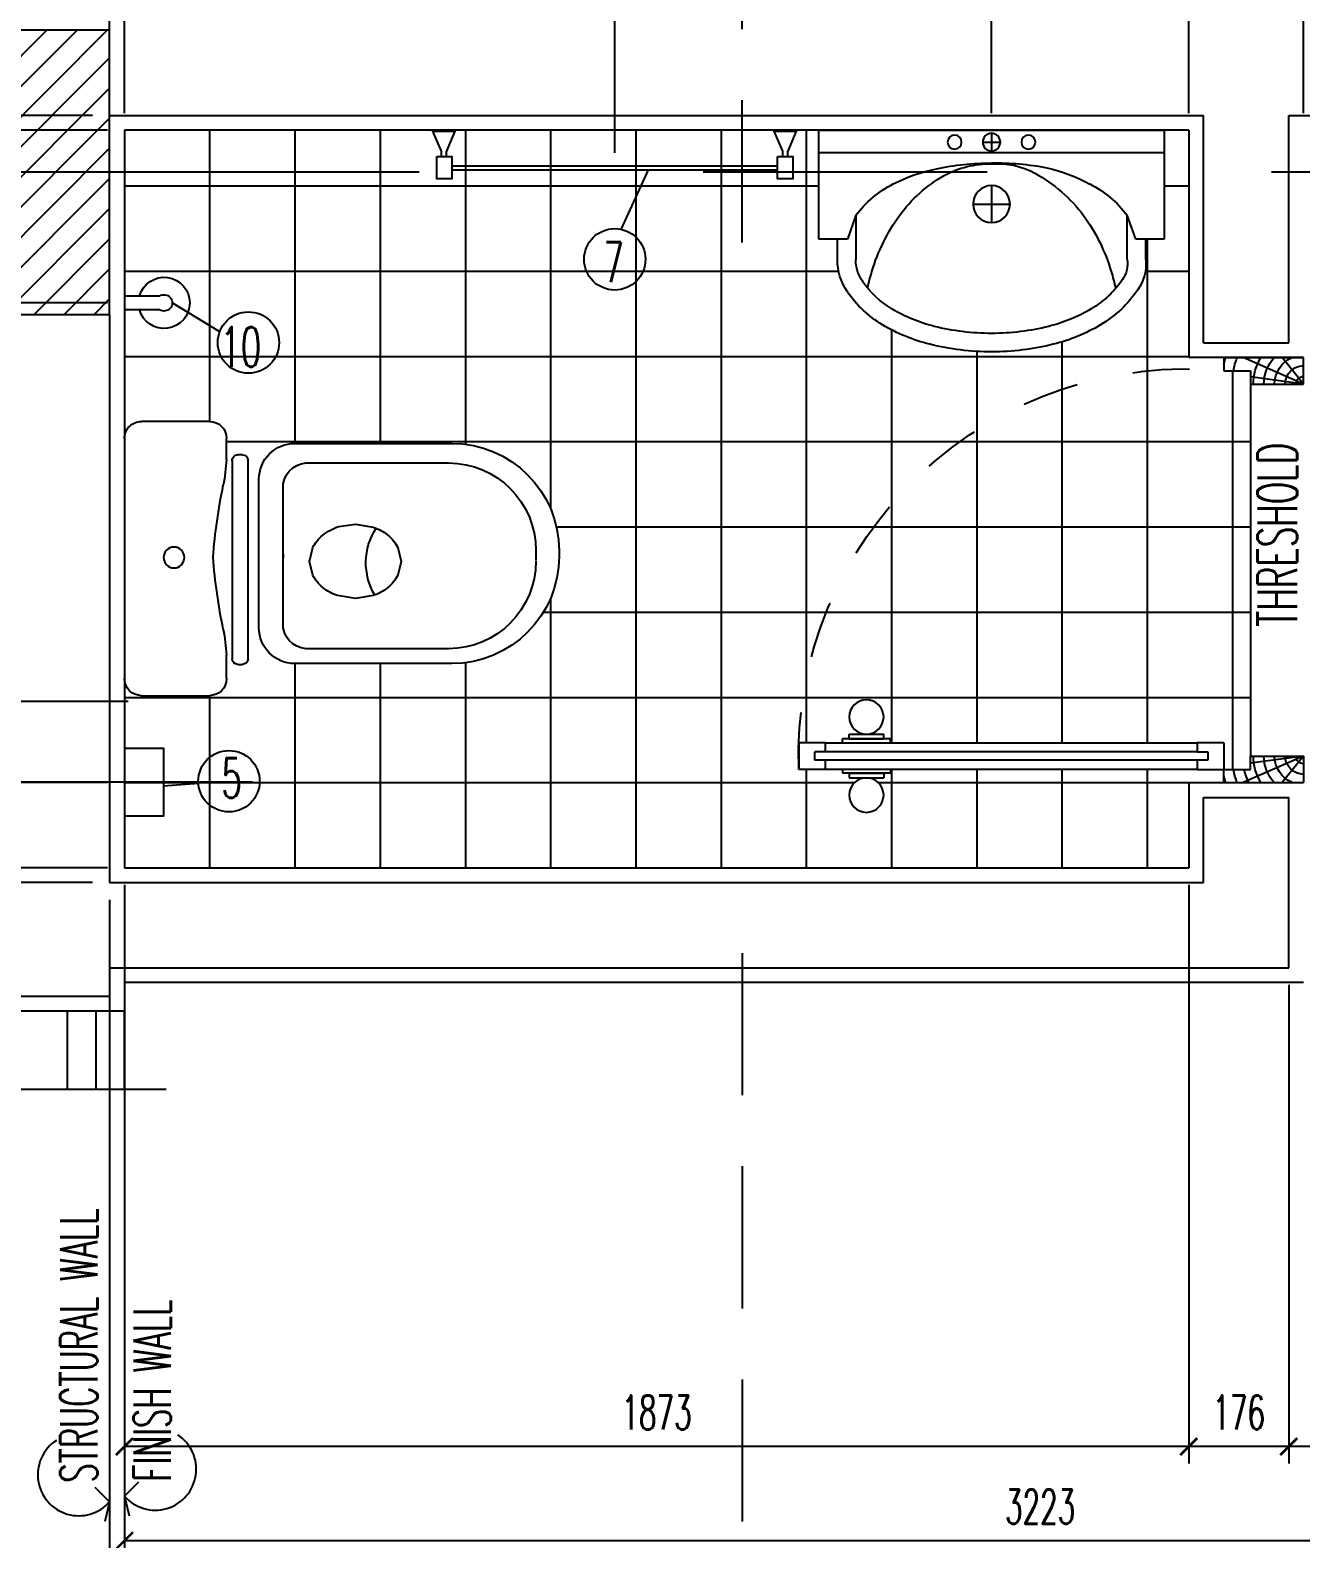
# Model space of a CAD drawing. Extents: x 417609.6 to 417638.5, y 43441 to 43460.9.
# Drawn here: x 417617.162 to 417619.398, y 43455.9 to 43458.555 of the extents above; entities that cross this region are included whole.
import ezdxf

# ---------------------------------------------------------------- set-up
doc = ezdxf.new("R2010")
doc.units = 0
doc.header["$MEASUREMENT"] = 0
doc.header["$PDMODE"] = 3
doc.header["$PDSIZE"] = 0.1
doc.linetypes.add('CENTERX2', pattern=[4, 2.5, -0.5, 0.5, -0.5])
doc.linetypes.add('HIDDEN', pattern=[0.375, 0.25, -0.125])
doc.layers.get('0').update_dxf_attribs({"linetype": 'CONTINUOUS'})
doc.layers.get('DEFPOINTS').update_dxf_attribs({"linetype": 'CONTINUOUS'})
for name, color, linetype in [('2', 2, 'CONTINUOUS'), ('AXES', 11, 'CENTERX2'), ('COL', 2, 'CONTINUOUS'), ('DIM', 4, 'CONTINUOUS'), ('Dimout', 4, 'CONTINUOUS'), ('DOOR', 4, 'CONTINUOUS'), ('DW', 7, 'CONTINUOUS'), ('ELE', 3, 'CONTINUOUS'), ('ELEV-MARK', 6, 'CONTINUOUS'), ('FIX', 3, 'CONTINUOUS'), ('HAT', 8, 'CONTINUOUS'), ('Hatch', 11, 'CONTINUOUS'), ('JUMP', 2, 'CONTINUOUS'), ('Plaster', 7, 'CONTINUOUS'), ('SUNI-FUR', 3, 'CONTINUOUS'), ('Tile', 5, 'CONTINUOUS'), ('TXT', 2, 'CONTINUOUS'), ('WALL', 6, 'CONTINUOUS'), ('WIN', 5, 'CONTINUOUS')]:
    doc.layers.add(name, color=color, linetype=linetype)
doc.styles.add('ROMANS', font='ROMANS.shx', dxfattribs={"width": 0.6})
doc.dimstyles.new('R50', dxfattribs={"dimscale": 0, "dimtxt": 0.06, "dimasz": 0.03, "dimexe": 0.03, "dimexo": 0.03, "dimgap": 0.03, "dimtad": 1, "dimdec": 0, "dimlfac": 1000, "dimzin": 13, "dimdsep": 46, "dimtxsty": 'ROMANS', "dimblk": 'ARCHTICK', "dimcen": 0.09, "dimclrd": 4, "dimclre": 4, "dimclrt": 2, "dimadec": 0, "dimazin": 0, "dimtfac": 1, "dimtdec": 0, "dimtofl": 0, "dimtmove": 2, "dimatfit": 3, "dimldrblk": 'CLOSEDBLANK', "dimfxl": 0, "dimtolj": 1, "dimtzin": 0, "dimarcsym": 0})

# ---------------------------------------------------------------- blocks, each defined once
blk = doc.blocks.new('*X14')
at = {"color": 0}
for p, q in [((24139.2, 41905.3), (24634.9, 42401)), ((24139.2, 41958.3), (24581.9, 42401)), ((24139.2, 42011.3), (24528.9, 42401)), ((24139.2, 42064.4), (24475.8, 42401)), ((24139.2, 42117.4), (24422.8, 42401)), ((24139.2, 42170.4), (24369.8, 42401)), ((24139.2, 42223.5), (24316.7, 42401)), ((24139.2, 42276.5), (24263.7, 42401)), ((24139.2, 42329.5), (24210.7, 42401)), ((24139.2, 42382.6), (24157.6, 42401)), ((24188, 41901), (24639.2, 42352.2)), ((24241, 41901), (24639.2, 42299.2)), ((24294, 41901), (24639.2, 42246.2)), ((24347.1, 41901), (24639.2, 42193.1)), ((24400.1, 41901), (24639.2, 42140.1)), ((24453.1, 41901), (24639.2, 42087.1)), ((24506.2, 41901), (24639.2, 42034)), ((24559.2, 41901), (24639.2, 41981)), ((24612.2, 41901), (24639.2, 41928))]:
    blk.add_line(p, q, dxfattribs=at)
blk = doc.blocks.new('COL50')
at = {"layer": 'COL'}
blk.add_lwpolyline([(-250, 250), (-250, -250), (250, -250), (250, 250)], close=True, dxfattribs=at)
blk = doc.blocks.new('A$C3CD36B94')
at = {"layer": 'DOOR', "color": 0, "linetype": 'ByBlock'}
for p, q in [((105.9, 950.4), (55.9, 950.4)), ((55.9, 800.4), (55.9, 950.4)), ((105.9, 850.4), (105.9, 950.4)), ((805.9, 950.4), (855.9, 950.4)), ((805.9, 850.4), (805.9, 950.4)), ((855.9, 800.4), (855.9, 950.4)), ((855.9, 950.4), (855.9, 800.4)), ((80.9, 850.4), (105.9, 850.4)), ((80.9, 800.4), (80.9, 850.4)), ((830.9, 850.4), (805.9, 850.4)), ((830.9, 800.4), (830.9, 850.4)), ((55.9, 800.4), (80.9, 800.4)), ((130.9, 800.4), (80.9, 800.4)), ((80.9, 750.4), (80.9, 800.4)), ((130.9, 800.4), (130.9, 750.4)), ((855.9, 800.4), (830.9, 800.4)), ((113.9, 770.4), (97.9, 770.4)), ((97.9, 770.4), (97.9, 750.4)), ((113.9, 750.4), (113.9, 770.4)), ((97.9, 750.4), (80.9, 750.4)), ((130.9, 750.4), (113.9, 750.4)), ((73.7, 172.8), (73.7, 82.8)), ((80.9, 172.8), (73.7, 172.8)), ((130.9, 172.8), (138.1, 172.8)), ((138.1, 172.8), (138.1, 82.8)), ((64.7, 95.4), (64.7, 160.2)), ((73.7, 160.2), (64.7, 160.2)), ((73.7, 95.4), (73.7, 160.2)), ((138.1, 95.4), (138.1, 160.2)), ((138.1, 160.2), (147.1, 160.2)), ((147.1, 95.4), (147.1, 160.2)), ((73.7, 95.4), (64.7, 95.4)), ((138.1, 95.4), (147.1, 95.4)), ((80.9, 82.8), (73.7, 82.8)), ((130.9, 82.8), (138.1, 82.8)), ((80.9, 50.4), (80.9, 0.4)), ((80.9, 50.4), (97.9, 50.4)), ((97.9, 50.4), (97.9, 30.4)), ((97.9, 30.4), (113.9, 30.4)), ((113.9, 50.4), (113.9, 30.4)), ((113.9, 50.4), (130.9, 50.4)), ((130.9, 50.4), (130.9, 0.4)), ((130.9, 0.4), (80.9, 0.4)), ((80.9, 0.4), (130.9, 0.4))]:
    blk.add_line(p, q, dxfattribs=at)
at = {"layer": 'DOOR', "color": 9, "linetype": 'ByBlock'}
for p, q in [((105.9, 950.4), (55.9, 910.3)), ((105.9, 950.4), (55.9, 836.7)), ((105.9, 950.4), (92.6, 850.4)), ((805.9, 950.4), (819.3, 850.4)), ((805.9, 950.4), (855.9, 836.7)), ((805.9, 950.4), (855.9, 910.3))]:
    blk.add_line(p, q, dxfattribs=at)
at = {"layer": 'DOOR', "linetype": 'ByBlock'}
for p, q in [((80.9, 750.4), (80.9, 50.4)), ((97.9, 750.4), (97.9, 50.4)), ((113.9, 750.4), (113.9, 50.4)), ((130.9, 50.4), (130.9, 750.4))]:
    blk.add_line(p, q, dxfattribs=at)
at = {"layer": 'DOOR', "color": 0, "linetype": 'ByBlock'}
for centre in [(32.4, 127.8), (179.5, 127.8)]:
    blk.add_circle(centre, 32.4, dxfattribs=at)
at = {"layer": 'DOOR', "color": 9, "linetype": 'ByBlock'}
for centre, radius, start, end in [((105.9, 950.4), 34.4, 180, 270), ((105.9, 950.4), 14.4, 180, 270), ((805.9, 950.4), 34.4, 270, 0), ((805.9, 950.4), 14.4, 270, 0), ((105.9, 950.4), 54.4, 203.2074, 270), ((805.9, 950.4), 54.4, 270, 336.7926), ((105.9, 950.4), 74.4, 227.7764, 270), ((805.9, 950.4), 74.4, 270, 312.2236), ((105.9, 950.4), 94.4, 238.0182, 270), ((805.9, 950.4), 94.4, 270, 301.9818), ((105.9, 950.4), 114.4, 244.0838, 257.3774), ((105.9, 950.4), 134.4, 248.1598, 259.28), ((805.9, 950.4), 134.4, 280.72, 291.8402), ((105.9, 950.4), 154.4, 251.1053, 256.2858), ((805.9, 950.4), 154.4, 283.7142, 288.8947)]:
    blk.add_arc(centre, radius, start, end, dxfattribs=at)
at = {"layer": 'DOOR', "linetype": 'HIDDEN', "ltscale": 0.5}
blk.add_arc((105.9, 728.6), 728.6, 268.0335, 5.6617, dxfattribs=at)
blk = doc.blocks.new('2')
at = {"layer": 'SUNI-FUR', "linetype": 'Continuous'}
for p, q in [((0.0137, 0.765), (0.0041, 0.765)), ((0.0159, 0.7241), (-0.0034, 0.7241)), ((-0.1849, 0.576), (-0.1849, 0.2998)), ((-0.1587, 0.5702), (-0.1587, 0.3197)), ((0.1683, 0.3197), (0.1683, 0.5702)), ((0.2027, 0.2998), (0.2027, 0.576)), ((-0.005, 0.4872), (-0.0292, 0.4813)), ((0.0193, 0.4813), (-0.005, 0.4872)), ((-0.0651, 0.438), (-0.0703, 0.4064)), ((0.0603, 0.4064), (0.0551, 0.438)), ((-0.0703, 0.4064), (-0.0651, 0.3747)), ((0.0565, 0.3772), (0.0603, 0.4064)), ((-0.0292, 0.3314), (-0.005, 0.3255)), ((-0.005, 0.3255), (0.0193, 0.3314)), ((-0.1129, 0.2792), (0.0084, 0.2792)), ((0.0012, 0.2792), (0.1226, 0.2792)), ((0.0084, 0.2792), (0.0012, 0.2792)), ((-0.1763, 0.2176), (0.1724, 0.2176)), ((-0.1219, 0.2368), (0.0089, 0.2368)), ((0.0089, 0.2368), (0.1397, 0.2368)), ((-0.1863, 0.1994), (-0.1863, 0.2076)), ((0.1724, 0.1894), (-0.1763, 0.1894)), ((0.1824, 0.2076), (0.1824, 0.1994)), ((-0.2113, 0.1798), (-0.1699, 0.1798)), ((0.1743, 0.1798), (0.2113, 0.1798)), ((0.1743, 0.1798), (0.1743, 0.1798)), ((-0.2413, 0.03), (-0.2413, 0.1498)), ((0.2413, 0.1498), (0.2413, 0.03)), ((0.2113, 0), (-0.2113, 0))]:
    blk.add_line(p, q, dxfattribs=at)
blk.add_circle((0.0019, 0.0872), 0.0184, dxfattribs=at)
for centre, radius, start, end in [((0.0041, 0.576), 0.189, 90, 180), ((0.0137, 0.576), 0.189, 0, 90), ((-0.0048, 0.5702), 0.1539, 90, 180), ((0.0144, 0.5702), 0.1539, 0, 90), ((0.0019, 0.4207), 0.0682, 117.1532, 141.0758), ((-0.0119, 0.4207), 0.0682, 38.9242, 62.8468), ((0.0126, 0.412), 0.082, 141.0758, 161.504), ((-0.0226, 0.412), 0.082, 18.496, 38.9242), ((-0.0074, 0.5367), 0.1117, 239.4234, 302.9162), ((0.0126, 0.4007), 0.082, 198.496, 218.9242), ((-0.0289, 0.4058), 0.0901, 321.0758, 341.504), ((0.0019, 0.392), 0.0682, 218.9242, 242.8468), ((-0.0119, 0.392), 0.0682, 297.1532, 321.0758), ((-0.1156, 0.3224), 0.0432, 183.5129, 273.5129), ((0.1252, 0.3224), 0.0432, 266.4871, 356.4871), ((-0.1219, 0.2998), 0.063, 180, 270), ((0.1397, 0.2998), 0.063, 270, 0), ((-0.1763, 0.2076), 0.01, 90, 180), ((0.1724, 0.2076), 0.01, 0, 90), ((-0.1763, 0.1994), 0.01, 180, 270), ((0.1724, 0.1994), 0.01, 270, 0), ((-0.2113, 0.1498), 0.03, 90, 180), ((-0.2015, -0.2523), 0.4332, 79.7535, 85.8109), ((0.0746, 1.126), 0.9726, 258.1938, 265.7347), ((-0.0701, 1.126), 0.9726, 274.2653, 281.8062), ((0.2059, -0.2523), 0.4332, 94.1891, 100.2465), ((0.2113, 0.1498), 0.03, 0, 90), ((-0.2113, 0.03), 0.03, 180, 270), ((0.2113, 0.03), 0.03, 270, 0)]:
    blk.add_arc(centre, radius, start, end, dxfattribs=at)
blk = doc.blocks.new('3')
at = {"layer": 'SUNI-FUR', "linetype": 'Continuous'}
for p, q in [((-0.3039, 0), (-0.3039, -0.1919)), ((0.3039, 0), (-0.3039, 0)), ((0.3039, -0.1919), (0.3039, 0)), ((0.0156, -0.021), (-0.0155, -0.021)), ((0, -0.0055), (0, -0.0366)), ((0.3039, -0.039), (-0.3039, -0.039)), ((0, -0.0975), (0, -0.1625)), ((0.0325, -0.13), (-0.0325, -0.13)), ((-0.2537, -0.1919), (-0.2387, -0.1496)), ((-0.2389, -0.2275), (-0.2389, -0.15)), ((0.2387, -0.1496), (0.2537, -0.1919)), ((0.2389, -0.15), (0.2389, -0.2275)), ((-0.3039, -0.1919), (-0.2537, -0.1919)), ((-0.2714, -0.2275), (-0.2714, -0.1919)), ((0.2537, -0.1919), (0.3039, -0.1919)), ((0.2714, -0.1919), (0.2714, -0.2275))]:
    blk.add_line(p, q, dxfattribs=at)
for centre, radius in [((-0.065, -0.021), 0.0124), ((0, -0.021), 0.0155), ((0.065, -0.021), 0.0124), ((0, -0.13), 0.0325)]:
    blk.add_circle(centre, radius, dxfattribs=at)
for centre, radius, start, end in [((-0.028, -0.3651), 0.3068, 103.0865, 118.1878), ((0.0537, -0.3121), 0.2697, 118.7422, 143.0578), ((-0.0078, -0.528), 0.4705, 89.0532, 100.9895), ((-0.012, -0.189), 0.1301, 84.8536, 119.4454), ((0.0031, -0.2275), 0.1682, 61.4441, 91.1678), ((0, -0.5271), 0.4694, 78.0637, 90), ((0.0338, -0.3673), 0.3061, 62.9623, 78.0637), ((-0.0851, -0.2667), 0.1932, 117.0377, 142.6695), ((-0.0403, -0.2967), 0.2498, 35.9608, 60.2764), ((0.0851, -0.2667), 0.1932, 37.3305, 62.9623), ((0.104, -0.3429), 0.3284, 144.0392, 163.2739), ((-0.104, -0.3429), 0.3284, 16.7261, 35.9608), ((-0.1911, -0.2352), 0.0807, 174.5539, 214.673), ((-0.1868, -0.2338), 0.0525, 173.0893, 213.2084), ((0.1708, -0.2275), 0.068, 325.327, 0), ((0.1708, -0.2275), 0.1005, 325.327, 0), ((-0.0828, -0.1603), 0.1798, 214.673, 239.0867), ((0.2045, -0.3731), 0.4333, 163.2739, 167.375), ((-0.2045, -0.3731), 0.4333, 12.7359, 16.7261), ((-0.0828, -0.1603), 0.2123, 214.673, 239.0867), ((0.0893, -0.1711), 0.1672, 300.9133, 325.327), ((0.0893, -0.1711), 0.1997, 300.9133, 325.327), ((-0.0354, -0.0811), 0.2721, 239.0867, 256.0699), ((0.0354, -0.0811), 0.2721, 283.9301, 300.9133), ((-0.0354, -0.0811), 0.3046, 239.0867, 256.0699), ((0.0354, -0.0811), 0.3046, 283.9301, 300.9133), ((0, 0.0617), 0.4192, 256.0699, 270), ((0, 0.0617), 0.4192, 270, 283.9301), ((0, 0.0617), 0.4517, 256.0699, 270), ((0, 0.0617), 0.4517, 270, 283.9301)]:
    blk.add_arc(centre, radius, start, end, dxfattribs=at)
blk = doc.blocks.new('A$C785E76E1')
at = {"layer": 'JUMP'}
for p, q in [((0.033, 0.0529), (0.033, 0.1149)), ((0.057, 0.0529), (0.057, 0.1149))]:
    blk.add_line(p, q, dxfattribs=at)
for radius, start, end in [(0.045, 105.4782, 74.5218), (0.0144, 146.4427, 33.5573)]:
    blk.add_arc((0.045, 0.045), radius, start, end, dxfattribs=at)
blk = doc.blocks.new('A$C31925312')
at = {"layer": 'FIX'}
for p, q in [((0.0486, 0.625), (0.0838, 0.6402)), ((0.0838, 0.6402), (0.0859, 0.6402)), ((0.0838, 0.6402), (0.0838, 0.6007)), ((0.0845, 0.6402), (0.0845, 0.6007)), ((0.085, 0.6402), (0.085, 0.6007)), ((0.0856, 0.6402), (0.0856, 0.6007)), ((0.0395, 0.625), (0.0486, 0.625)), ((0.0395, 0.6163), (0.0476, 0.6163)), ((0.0476, 0.6163), (0.0838, 0.6007)), ((0.0224, 0.6066), (0.0159, 0.6066)), ((0.0838, 0.6007), (0.0859, 0.6007)), ((0.0486, 0.0242), (0.0838, 0.0394)), ((0.0838, 0.0394), (0.0838, 0)), ((0.0838, 0.0394), (0.0859, 0.0394)), ((0.0845, 0.0394), (0.0845, 0)), ((0.085, 0.0394), (0.085, 0)), ((0.0856, 0.0394), (0.0856, 0)), ((0.0395, 0.0242), (0.0486, 0.0242)), ((0.0395, 0.0156), (0.0476, 0.0156)), ((0.0476, 0.0156), (0.0838, 0)), ((0.0838, 0), (0.0859, 0))]:
    blk.add_line(p, q, dxfattribs=at)
for points in [[(0.0395, 0.6333), (0.0395, 0.6065), (0, 0.6065), (0, 0.6333)], [(0.0395, 0.0333), (0.0395, 0.0065), (0, 0.0065), (0, 0.0333)]]:
    blk.add_lwpolyline(points, close=True, dxfattribs=at)
blk.add_lwpolyline([(0.0159, 0.6066), (0.0159, 0.0333), (0.0224, 0.0333), (0.0224, 0.6066)], dxfattribs=at)
blk = doc.blocks.new('_ARCHTICK')
at = {"color": 0, "linetype": 'ByBlock', "const_width": 0.15}
blk.add_lwpolyline([(-0.5, -0.5), (0.5, 0.5)], dxfattribs=at)
blk = doc.blocks.new('*D97')
at = {"layer": 'DEFPOINTS', "color": 0}
for p in [(417619.4029, 43459.368), (417619.4029, 43458.3787), (417620.5509, 43458.3787)]:
    blk.add_point(p, dxfattribs=at)
at = {"layer": 'Hatch', "color": 4, "lineweight": -2}
for p, q in [((417619.4029, 43458.4087), (417619.4029, 43459.398)), ((417620.5509, 43458.4087), (417620.5509, 43459.398)), ((417620.5509, 43459.368), (417619.4029, 43459.368))]:
    blk.add_line(p, q, dxfattribs=at)
at = {"layer": 'Hatch', "color": 4, "lineweight": -2, "xscale": 0.03, "yscale": 0.03, "zscale": 0.03, "rotation": 180}
blk.add_blockref('_ARCHTICK', (417619.4029, 43459.368), dxfattribs=at)
at = {"layer": 'Hatch', "color": 4, "lineweight": -2, "xscale": 0.03, "yscale": 0.03, "zscale": 0.03}
blk.add_blockref('_ARCHTICK', (417620.5509, 43459.368), dxfattribs=at)
at = {"layer": 'Hatch', "color": 2, "insert": (417619.9769, 43459.428), "char_height": 0.06, "attachment_point": 5, "style": 'ROMANS'}
blk.add_mtext('\\A1;1148', dxfattribs=at)
blk = doc.blocks.new('_ClosedBlank')
at = {"color": 0, "linetype": 'ByBlock', "lineweight": -2}
for p, q in [((-1, 0.167), (0, 0)), ((-1, 0.167), (-1, -0.167)), ((0, 0), (-1, -0.167))]:
    blk.add_line(p, q, dxfattribs=at)
blk = doc.blocks.new('*D98')
at = {"layer": 'DEFPOINTS', "color": 0}
for p in [(417619.2009, 43459.368), (417619.2009, 43458.3787), (417619.4029, 43458.3787)]:
    blk.add_point(p, dxfattribs=at)
at = {"layer": 'Hatch', "color": 4, "lineweight": -2}
for p, q in [((417619.2009, 43458.4087), (417619.2009, 43459.398)), ((417619.4029, 43458.4087), (417619.4029, 43459.398)), ((417619.4029, 43459.368), (417619.2009, 43459.368))]:
    blk.add_line(p, q, dxfattribs=at)
at = {"layer": 'Hatch', "color": 4, "lineweight": -2, "xscale": 0.03, "yscale": 0.03, "zscale": 0.03, "rotation": 180}
blk.add_blockref('_ARCHTICK', (417619.2009, 43459.368), dxfattribs=at)
at = {"layer": 'Hatch', "color": 4, "lineweight": -2, "xscale": 0.03, "yscale": 0.03, "zscale": 0.03}
blk.add_blockref('_ARCHTICK', (417619.4029, 43459.368), dxfattribs=at)
at = {"layer": 'Hatch', "color": 2, "insert": (417619.3019, 43459.428), "char_height": 0.06, "attachment_point": 5, "style": 'ROMANS'}
blk.add_mtext('\\A1;202', dxfattribs=at)
blk = doc.blocks.new('*D99')
at = {"layer": 'DEFPOINTS', "color": 0}
for p in [(417618.8539, 43459.368), (417618.8539, 43458.3787), (417619.2009, 43458.3787)]:
    blk.add_point(p, dxfattribs=at)
at = {"layer": 'Hatch', "color": 4, "lineweight": -2}
for p, q in [((417618.8539, 43458.4087), (417618.8539, 43459.398)), ((417619.2009, 43458.4087), (417619.2009, 43459.398)), ((417619.2009, 43459.368), (417618.8539, 43459.368))]:
    blk.add_line(p, q, dxfattribs=at)
at = {"layer": 'Hatch', "color": 4, "lineweight": -2, "xscale": 0.03, "yscale": 0.03, "zscale": 0.03, "rotation": 180}
blk.add_blockref('_ARCHTICK', (417618.8539, 43459.368), dxfattribs=at)
at = {"layer": 'Hatch', "color": 4, "lineweight": -2, "xscale": 0.03, "yscale": 0.03, "zscale": 0.03}
blk.add_blockref('_ARCHTICK', (417619.2009, 43459.368), dxfattribs=at)
at = {"layer": 'Hatch', "color": 2, "insert": (417619.0274, 43459.428), "char_height": 0.06, "attachment_point": 5, "style": 'ROMANS'}
blk.add_mtext('\\A1;347', dxfattribs=at)
blk = doc.blocks.new('*D100')
at = {"layer": 'DEFPOINTS', "color": 0}
for p in [(417618.1908, 43459.368), (417618.8539, 43458.3787), (417618.1908, 43458.309)]:
    blk.add_point(p, dxfattribs=at)
at = {"layer": 'Hatch', "color": 4, "lineweight": -2}
for p, q in [((417618.1908, 43458.339), (417618.1908, 43459.398)), ((417618.8539, 43458.4087), (417618.8539, 43459.398)), ((417618.8539, 43459.368), (417618.1908, 43459.368))]:
    blk.add_line(p, q, dxfattribs=at)
at = {"layer": 'Hatch', "color": 4, "lineweight": -2, "xscale": 0.03, "yscale": 0.03, "zscale": 0.03, "rotation": 180}
blk.add_blockref('_ARCHTICK', (417618.1908, 43459.368), dxfattribs=at)
at = {"layer": 'Hatch', "color": 4, "lineweight": -2, "xscale": 0.03, "yscale": 0.03, "zscale": 0.03}
blk.add_blockref('_ARCHTICK', (417618.8539, 43459.368), dxfattribs=at)
at = {"layer": 'Hatch', "color": 2, "insert": (417618.5223, 43459.428), "char_height": 0.06, "attachment_point": 5, "style": 'ROMANS'}
blk.add_mtext('\\A1;663', dxfattribs=at)
blk = doc.blocks.new('*D101')
at = {"layer": 'DEFPOINTS', "color": 0}
for p in [(417617.3279, 43459.368), (417617.3279, 43458.3787), (417618.1908, 43458.309)]:
    blk.add_point(p, dxfattribs=at)
at = {"layer": 'Hatch', "color": 4, "lineweight": -2}
for p, q in [((417617.3279, 43458.4087), (417617.3279, 43459.398)), ((417618.1908, 43458.339), (417618.1908, 43459.398)), ((417618.1908, 43459.368), (417617.3279, 43459.368))]:
    blk.add_line(p, q, dxfattribs=at)
at = {"layer": 'Hatch', "color": 4, "lineweight": -2, "xscale": 0.03, "yscale": 0.03, "zscale": 0.03, "rotation": 180}
blk.add_blockref('_ARCHTICK', (417617.3279, 43459.368), dxfattribs=at)
at = {"layer": 'Hatch', "color": 4, "lineweight": -2, "xscale": 0.03, "yscale": 0.03, "zscale": 0.03}
blk.add_blockref('_ARCHTICK', (417618.1908, 43459.368), dxfattribs=at)
at = {"layer": 'Hatch', "color": 2, "insert": (417617.7594, 43459.428), "char_height": 0.06, "attachment_point": 5, "style": 'ROMANS'}
blk.add_mtext('\\A1;863', dxfattribs=at)
blk = doc.blocks.new('*D102')
at = {"layer": 'DEFPOINTS', "color": 0}
for p in [(417620.5509, 43459.4755), (417617.3279, 43458.3787), (417620.5509, 43458.3787)]:
    blk.add_point(p, dxfattribs=at)
at = {"layer": 'Hatch', "color": 4, "lineweight": -2}
for p, q in [((417617.3279, 43458.4087), (417617.3279, 43459.5055)), ((417620.5509, 43458.4087), (417620.5509, 43459.5055)), ((417617.3279, 43459.4755), (417620.5509, 43459.4755))]:
    blk.add_line(p, q, dxfattribs=at)
at = {"layer": 'Hatch', "color": 4, "lineweight": -2, "xscale": 0.03, "yscale": 0.03, "zscale": 0.03, "rotation": 180}
blk.add_blockref('_ARCHTICK', (417617.3279, 43459.4755), dxfattribs=at)
at = {"layer": 'Hatch', "color": 4, "lineweight": -2, "xscale": 0.03, "yscale": 0.03, "zscale": 0.03}
blk.add_blockref('_ARCHTICK', (417620.5509, 43459.4755), dxfattribs=at)
at = {"layer": 'Hatch', "color": 2, "insert": (417618.9394, 43459.5355), "char_height": 0.06, "attachment_point": 5, "style": 'ROMANS'}
blk.add_mtext('\\A1;3223', dxfattribs=at)
blk = doc.blocks.new('*D103')
at = {"layer": 'DEFPOINTS', "color": 0}
for p in [(417617.3019, 43459.5897), (417617.3019, 43458.3999), (417620.5694, 43458.4047)]:
    blk.add_point(p, dxfattribs=at)
at = {"layer": 'Hatch', "color": 4, "lineweight": -2}
for p, q in [((417617.3019, 43458.4299), (417617.3019, 43459.6197)), ((417620.5694, 43458.4347), (417620.5694, 43459.6197)), ((417620.5694, 43459.5897), (417617.3019, 43459.5897))]:
    blk.add_line(p, q, dxfattribs=at)
at = {"layer": 'Hatch', "color": 4, "lineweight": -2, "xscale": 0.03, "yscale": 0.03, "zscale": 0.03, "rotation": 180}
blk.add_blockref('_ARCHTICK', (417617.3019, 43459.5897), dxfattribs=at)
at = {"layer": 'Hatch', "color": 4, "lineweight": -2, "xscale": 0.03, "yscale": 0.03, "zscale": 0.03}
blk.add_blockref('_ARCHTICK', (417620.5694, 43459.5897), dxfattribs=at)
at = {"layer": 'Hatch', "color": 2, "insert": (417618.9357, 43459.6497), "char_height": 0.06, "attachment_point": 5, "style": 'ROMANS'}
blk.add_mtext('\\A1;3267', dxfattribs=at)
blk = doc.blocks.new('*D105')
at = {"layer": 'DEFPOINTS', "color": 0}
for p in [(417620.1769, 43457.0547), (417619.3769, 43456.9047), (417619.3769, 43456.0625)]:
    blk.add_point(p, dxfattribs=at)
at = {"layer": 'Hatch', "color": 4, "lineweight": -2}
for p, q in [((417620.1769, 43457.0247), (417620.1769, 43456.0325)), ((417619.3769, 43456.8747), (417619.3769, 43456.0325)), ((417620.1769, 43456.0625), (417619.3769, 43456.0625))]:
    blk.add_line(p, q, dxfattribs=at)
at = {"layer": 'Hatch', "color": 4, "lineweight": -2, "xscale": 0.03, "yscale": 0.03, "zscale": 0.03, "rotation": 180}
blk.add_blockref('_ARCHTICK', (417619.3769, 43456.0625), dxfattribs=at)
at = {"layer": 'Hatch', "color": 4, "lineweight": -2, "xscale": 0.03, "yscale": 0.03, "zscale": 0.03}
blk.add_blockref('_ARCHTICK', (417620.1769, 43456.0625), dxfattribs=at)
at = {"layer": 'Hatch', "color": 2, "insert": (417619.7769, 43456.1225), "char_height": 0.06, "attachment_point": 5, "style": 'ROMANS'}
blk.add_mtext('\\A1;800', dxfattribs=at)
blk = doc.blocks.new('*D106')
at = {"layer": 'DEFPOINTS', "color": 0}
for p in [(417619.2009, 43457.0807), (417619.3769, 43456.9047), (417619.2009, 43456.0625)]:
    blk.add_point(p, dxfattribs=at)
at = {"layer": 'Hatch', "color": 4, "lineweight": -2}
for p, q in [((417619.2009, 43457.0507), (417619.2009, 43456.0325)), ((417619.3769, 43456.8747), (417619.3769, 43456.0325)), ((417619.3769, 43456.0625), (417619.2009, 43456.0625))]:
    blk.add_line(p, q, dxfattribs=at)
at = {"layer": 'Hatch', "color": 4, "lineweight": -2, "xscale": 0.03, "yscale": 0.03, "zscale": 0.03, "rotation": 180}
blk.add_blockref('_ARCHTICK', (417619.2009, 43456.0625), dxfattribs=at)
at = {"layer": 'Hatch', "color": 4, "lineweight": -2, "xscale": 0.03, "yscale": 0.03, "zscale": 0.03}
blk.add_blockref('_ARCHTICK', (417619.3769, 43456.0625), dxfattribs=at)
at = {"layer": 'Hatch', "color": 2, "insert": (417619.2889, 43456.1225), "char_height": 0.06, "attachment_point": 5, "style": 'ROMANS'}
blk.add_mtext('\\A1;176', dxfattribs=at)
blk = doc.blocks.new('*D107')
at = {"layer": 'DEFPOINTS', "color": 0}
for p in [(417617.3279, 43457.0807), (417619.2009, 43457.0807), (417617.3279, 43456.0625)]:
    blk.add_point(p, dxfattribs=at)
at = {"layer": 'Hatch', "color": 4, "lineweight": -2}
for p, q in [((417617.3279, 43457.0507), (417617.3279, 43456.0325)), ((417619.2009, 43457.0507), (417619.2009, 43456.0325)), ((417619.2009, 43456.0625), (417617.3279, 43456.0625))]:
    blk.add_line(p, q, dxfattribs=at)
at = {"layer": 'Hatch', "color": 4, "lineweight": -2, "xscale": 0.03, "yscale": 0.03, "zscale": 0.03, "rotation": 180}
blk.add_blockref('_ARCHTICK', (417617.3279, 43456.0625), dxfattribs=at)
at = {"layer": 'Hatch', "color": 4, "lineweight": -2, "xscale": 0.03, "yscale": 0.03, "zscale": 0.03}
blk.add_blockref('_ARCHTICK', (417619.2009, 43456.0625), dxfattribs=at)
at = {"layer": 'Hatch', "color": 2, "insert": (417618.2644, 43456.1225), "char_height": 0.06, "attachment_point": 5, "style": 'ROMANS'}
blk.add_mtext('\\A1;1873', dxfattribs=at)
blk = doc.blocks.new('*D108')
at = {"layer": 'DEFPOINTS', "color": 0}
for p in [(417617.3279, 43457.0507), (417620.5509, 43457.0547), (417617.3279, 43455.8967)]:
    blk.add_point(p, dxfattribs=at)
at = {"layer": 'Hatch', "color": 4, "lineweight": -2}
for p, q in [((417617.3279, 43457.0207), (417617.3279, 43455.8667)), ((417620.5509, 43457.0247), (417620.5509, 43455.8667)), ((417620.5509, 43455.8967), (417617.3279, 43455.8967))]:
    blk.add_line(p, q, dxfattribs=at)
at = {"layer": 'Hatch', "color": 4, "lineweight": -2, "xscale": 0.03, "yscale": 0.03, "zscale": 0.03, "rotation": 180}
blk.add_blockref('_ARCHTICK', (417617.3279, 43455.8967), dxfattribs=at)
at = {"layer": 'Hatch', "color": 4, "lineweight": -2, "xscale": 0.03, "yscale": 0.03, "zscale": 0.03}
blk.add_blockref('_ARCHTICK', (417620.5509, 43455.8967), dxfattribs=at)
at = {"layer": 'Hatch', "color": 2, "insert": (417618.9394, 43455.9567), "char_height": 0.06, "attachment_point": 5, "style": 'ROMANS'}
blk.add_mtext('\\A1;3223', dxfattribs=at)
blk = doc.blocks.new('*D109')
at = {"layer": 'DEFPOINTS', "color": 0}
for p in [(417617.3019, 43457.0547), (417620.5769, 43457.0547), (417620.5769, 43455.7207)]:
    blk.add_point(p, dxfattribs=at)
at = {"layer": 'Hatch', "color": 4, "lineweight": -2}
for p, q in [((417617.3019, 43457.0247), (417617.3019, 43455.6907)), ((417620.5769, 43457.0247), (417620.5769, 43455.6907)), ((417617.3019, 43455.7207), (417620.5769, 43455.7207))]:
    blk.add_line(p, q, dxfattribs=at)
at = {"layer": 'Hatch', "color": 4, "lineweight": -2, "xscale": 0.03, "yscale": 0.03, "zscale": 0.03, "rotation": 180}
blk.add_blockref('_ARCHTICK', (417617.3019, 43455.7207), dxfattribs=at)
at = {"layer": 'Hatch', "color": 4, "lineweight": -2, "xscale": 0.03, "yscale": 0.03, "zscale": 0.03}
blk.add_blockref('_ARCHTICK', (417620.5769, 43455.7207), dxfattribs=at)
at = {"layer": 'Hatch', "color": 2, "insert": (417618.9394, 43455.7807), "char_height": 0.06, "attachment_point": 5, "style": 'ROMANS'}
blk.add_mtext('\\A1;3275', dxfattribs=at)
blk = doc.blocks.new('*D110')
at = {"layer": 'DEFPOINTS', "color": 0}
for p in [(417616.381, 43458.3787), (417617.3279, 43458.3787), (417617.3279, 43458.075)]:
    blk.add_point(p, dxfattribs=at)
at = {"layer": 'Hatch', "color": 4, "lineweight": -2}
for p, q in [((417617.2979, 43458.3787), (417616.351, 43458.3787)), ((417616.381, 43458.075), (417616.381, 43458.3787)), ((417617.2979, 43458.075), (417616.351, 43458.075))]:
    blk.add_line(p, q, dxfattribs=at)
at = {"layer": 'Hatch', "color": 4, "lineweight": -2, "xscale": 0.03, "yscale": 0.03, "zscale": 0.03}
for p, rotation in [((417616.381, 43458.3787), 90), ((417616.381, 43458.075), 270)]:
    blk.add_blockref('_ARCHTICK', p, dxfattribs=dict(at, rotation=rotation))
at = {"layer": 'Hatch', "color": 2, "insert": (417616.321, 43458.2268), "char_height": 0.06, "attachment_point": 5, "rotation": 90, "style": 'ROMANS'}
blk.add_mtext('\\A1;304', dxfattribs=at)
blk = doc.blocks.new('*D111')
at = {"layer": 'DEFPOINTS', "color": 0}
for p in [(417617.3279, 43457.2307), (417616.381, 43457.0807), (417617.3279, 43457.0807)]:
    blk.add_point(p, dxfattribs=at)
at = {"layer": 'Hatch', "color": 4, "lineweight": -2}
for p, q in [((417617.2979, 43457.2307), (417616.351, 43457.2307)), ((417616.381, 43457.2307), (417616.381, 43457.0807)), ((417617.2979, 43457.0807), (417616.351, 43457.0807))]:
    blk.add_line(p, q, dxfattribs=at)
at = {"layer": 'Hatch', "color": 4, "lineweight": -2, "xscale": 0.03, "yscale": 0.03, "zscale": 0.03}
for p, rotation in [((417616.381, 43457.2307), 90), ((417616.381, 43457.0807), 270)]:
    blk.add_blockref('_ARCHTICK', p, dxfattribs=dict(at, rotation=rotation))
at = {"layer": 'Hatch', "color": 2, "insert": (417616.321, 43457.1557), "char_height": 0.06, "attachment_point": 5, "rotation": 90, "style": 'ROMANS'}
blk.add_mtext('\\A1;150', dxfattribs=at)
blk = doc.blocks.new('*D112')
at = {"layer": 'DEFPOINTS', "color": 0}
for p in [(417616.2422, 43458.3787), (417617.3279, 43458.3787), (417617.3279, 43457.0807)]:
    blk.add_point(p, dxfattribs=at)
at = {"layer": 'Hatch', "color": 4, "lineweight": -2}
for p, q in [((417617.2979, 43458.3787), (417616.2122, 43458.3787)), ((417616.2422, 43457.0807), (417616.2422, 43458.3787)), ((417617.2979, 43457.0807), (417616.2122, 43457.0807))]:
    blk.add_line(p, q, dxfattribs=at)
at = {"layer": 'Hatch', "color": 4, "lineweight": -2, "xscale": 0.03, "yscale": 0.03, "zscale": 0.03}
for p, rotation in [((417616.2422, 43458.3787), 90), ((417616.2422, 43457.0807), 270)]:
    blk.add_blockref('_ARCHTICK', p, dxfattribs=dict(at, rotation=rotation))
at = {"layer": 'Hatch', "color": 2, "insert": (417616.1822, 43457.7297), "char_height": 0.06, "attachment_point": 5, "rotation": 90, "style": 'ROMANS'}
blk.add_mtext('\\A1;1298', dxfattribs=at)
blk = doc.blocks.new('*D113')
at = {"layer": 'DEFPOINTS', "color": 0}
for p in [(417617.3019, 43458.4047), (417616.0986, 43457.0547), (417617.3019, 43457.0547)]:
    blk.add_point(p, dxfattribs=at)
at = {"layer": 'Hatch', "color": 4, "lineweight": -2}
for p, q in [((417617.2719, 43458.4047), (417616.0686, 43458.4047)), ((417616.0986, 43458.4047), (417616.0986, 43457.0547)), ((417617.2719, 43457.0547), (417616.0686, 43457.0547))]:
    blk.add_line(p, q, dxfattribs=at)
at = {"layer": 'Hatch', "color": 4, "lineweight": -2, "xscale": 0.03, "yscale": 0.03, "zscale": 0.03}
for p, rotation in [((417616.0986, 43458.4047), 90), ((417616.0986, 43457.0547), 270)]:
    blk.add_blockref('_ARCHTICK', p, dxfattribs=dict(at, rotation=rotation))
at = {"layer": 'Hatch', "color": 2, "insert": (417616.0386, 43457.7297), "char_height": 0.06, "attachment_point": 5, "rotation": 90, "style": 'ROMANS'}
blk.add_mtext('\\A1;1350', dxfattribs=at)
blk = doc.blocks.new('STRUC.W')
at = {"layer": 'DIM'}
blk.add_arc((0.0435, 0.0496), 0.066, 33.1771, 228.7793, dxfattribs=at)
at = {"layer": 'WALL'}
for q in [(-0.0318, 0.0075), (0.0228, 0.0234)]:
    blk.add_line((0, 0), q, dxfattribs=at)
at = {"layer": 'TXT', "style": 'ROMANS', "width": 0.6}
blk.add_text('STRUCTURAL WALL', height=0.06, dxfattribs=at).set_placement((0.0308, 0.0198))
blk = doc.blocks.new('FINISH.W')
at = {"layer": 'DIM'}
blk.add_arc((0.0435, -0.0496), 0.066, 131.2207, 326.8229, dxfattribs=at)
at = {"layer": 'WALL'}
for q in [(-0.0318, -0.0075), (0.0228, -0.0234)]:
    blk.add_line((0, 0), q, dxfattribs=at)
at = {"layer": 'TXT', "style": 'ROMANS', "width": 0.6}
blk.add_text('FINISH WALL', height=0.06, dxfattribs=at).set_placement((0.0232, -0.0748))

msp = doc.modelspace()

# ---------------------------------------------------------------- linework, layer by layer
at = {"layer": '2'}
for p, q in [((417618.2023, 43458.2042), (417618.2503, 43458.309)), ((417619.3094, 43457.932), (417619.3094, 43457.2775)), ((417617.5534, 43457.2315), (417616.3935, 43457.2315))]:
    msp.add_line(p, q, dxfattribs=at)
for points in [[(417617.3279, 43457.2915), (417617.3968, 43457.2915), (417617.3968, 43457.1715), (417617.3279, 43457.1715)], [(417617.4013, 43456.6907), (417617.0936, 43456.6907), (417617.0776, 43456.6467), (417617.0456, 43456.7427), (417617.0256, 43456.6907), (417616.8887, 43456.6907)]]:
    msp.add_lwpolyline(points, dxfattribs=at)
at = {"layer": 'AXES'}
msp.add_line((417621.8464, 43458.3047), (417615.9915, 43458.3047), dxfattribs=at)
at = {"layer": 'DW'}
msp.add_line((417617.4581, 43457.229), (417617.3968, 43457.2242), dxfattribs=at)
at = {"layer": 'ELE'}
msp.add_line((417617.4956, 43458.0241), (417617.4122, 43458.075), dxfattribs=at)
at = {"layer": 'ELEV-MARK', "color": 6, "linetype": 'HIDDEN'}
for p, q in [((417618.4151, 43458.1813), (417618.4151, 43459.9513)), ((417617.3343, 43457.3737), (417615.789, 43457.3737)), ((417618.4151, 43456.9306), (417618.4151, 43455.4203))]:
    msp.add_line(p, q, dxfattribs=at)
at = {"layer": 'FIX', "color": 2}
for centre in [(417618.1908, 43458.1515), (417617.5461, 43458.005), (417617.5119, 43457.2331)]:
    msp.add_circle(centre, 0.054, dxfattribs=at)
at = {"layer": 'Plaster'}
for p, q in [((417617.3279, 43458.3787), (417617.3279, 43457.0807)), ((417619.2009, 43458.3787), (417617.3279, 43458.3787)), ((417619.2009, 43458.3787), (417619.2009, 43457.9787)), ((417619.4029, 43457.9787), (417619.2009, 43457.9787)), ((417618.6546, 43457.2307), (417619.2009, 43457.2307)), ((417619.2009, 43457.2307), (417619.2009, 43457.0807)), ((417619.2009, 43457.2307), (417619.4029, 43457.2307)), ((417617.3279, 43457.0807), (417619.2009, 43457.0807)), ((417617.3279, 43456.8787), (417617.3279, 43456.8287)), ((417619.4029, 43456.8787), (417617.3279, 43456.8787)), ((417617.3279, 43456.8287), (417616.9759, 43456.8287))]:
    msp.add_line(p, q, dxfattribs=at)
at = {"layer": 'Tile'}
for p, q in [((417617.4779, 43458.3787), (417617.4779, 43457.8663)), ((417617.6279, 43458.3787), (417617.6279, 43457.8277)), ((417617.7779, 43458.3787), (417617.7779, 43457.8277)), ((417617.9279, 43458.3787), (417617.9279, 43457.8261)), ((417618.0779, 43458.3787), (417618.0779, 43457.7124)), ((417618.2279, 43458.3787), (417618.2279, 43457.0807)), ((417618.3779, 43458.3787), (417618.3779, 43457.0807)), ((417618.5279, 43458.3787), (417618.5279, 43457.3008)), ((417617.3279, 43458.2807), (417618.55, 43458.2807)), ((417619.1578, 43458.2807), (417619.2009, 43458.2807)), ((417619.1279, 43458.1868), (417619.1279, 43457.3008)), ((417617.3279, 43458.1307), (417618.5846, 43458.1307)), ((417619.1246, 43458.1307), (417619.2009, 43458.1307)), ((417618.6779, 43458.0274), (417618.6779, 43457.3008)), ((417618.8279, 43457.9895), (417618.8279, 43457.3008)), ((417618.9779, 43458.0062), (417618.9779, 43457.3008)), ((417617.3279, 43457.9807), (417619.2009, 43457.9807)), ((417619.2779, 43457.9553), (417619.2779, 43457.2541)), ((417617.5077, 43457.8307), (417619.3094, 43457.8307)), ((417618.0882, 43457.6807), (417619.3094, 43457.6807)), ((417618.0779, 43457.5552), (417618.0779, 43457.0807)), ((417618.0653, 43457.5307), (417619.3094, 43457.5307)), ((417617.6279, 43457.44), (417617.6279, 43457.0807)), ((417617.7779, 43457.44), (417617.7779, 43457.0807)), ((417617.9279, 43457.4415), (417617.9279, 43457.0807)), ((417617.3279, 43457.3807), (417619.3094, 43457.3807)), ((417617.4779, 43457.3836), (417617.4779, 43457.0807)), ((417618.5279, 43457.2541), (417618.5279, 43457.0807)), ((417618.6779, 43457.2541), (417618.6779, 43457.0807)), ((417618.8279, 43457.2541), (417618.8279, 43457.0807)), ((417618.9779, 43457.2541), (417618.9779, 43457.0807)), ((417619.1279, 43457.2541), (417619.1279, 43457.0807)), ((417617.3279, 43457.2307), (417618.6129, 43457.2307))]:
    msp.add_line(p, q, dxfattribs=at)
at = {"layer": 'WALL'}
for p, q in [((417617.3019, 43458.4047), (417619.2269, 43458.4047)), ((417619.2269, 43458.0047), (417619.2269, 43458.4047)), ((417619.3769, 43458.4047), (417620.5769, 43458.4047)), ((417619.3769, 43458.0047), (417619.3769, 43458.4047)), ((417617.3019, 43458.0547), (417617.3019, 43457.0547)), ((417619.2269, 43458.0047), (417619.3769, 43458.0047)), ((417619.2269, 43457.0547), (417619.2269, 43457.2047)), ((417619.2269, 43457.2047), (417619.3769, 43457.2047)), ((417619.3769, 43456.9047), (417619.3769, 43457.2047)), ((417617.3019, 43457.0547), (417619.2269, 43457.0547)), ((417617.3019, 43456.9047), (417619.3769, 43456.9047)), ((417617.3019, 43456.9047), (417617.3019, 43456.8547)), ((417617.0019, 43456.8547), (417617.3019, 43456.8547))]:
    msp.add_line(p, q, dxfattribs=at)
at = {"layer": 'WIN'}
for p, q in [((417617.2279, 43456.6907), (417617.2279, 43456.8287)), ((417617.2779, 43456.6907), (417617.2779, 43456.8287)), ((417617.3279, 43456.6907), (417617.3279, 43456.8287))]:
    msp.add_line(p, q, dxfattribs=at)

# ---------------------------------------------------------------- block references
at = {"layer": 'COL', "xscale": 0.001000000047497451, "yscale": 0.0009999999892897904, "zscale": 0.001}
msp.add_blockref('COL50', (417617.0519, 43458.3047), dxfattribs=at)
at = {"layer": 'Dimout', "rotation": 90}
msp.add_blockref('A$C31925312', (417618.5108, 43458.2931), dxfattribs=at)
at = {"layer": 'Dimout', "xscale": -1, "rotation": 90}
msp.add_blockref('A$C785E76E1', (417617.4428, 43458.1199), dxfattribs=at)
at = {"layer": 'DOOR', "color": 0, "xscale": -0.0009349999887672311, "yscale": 0.0009349999887672311, "zscale": 0.000934999998781277, "rotation": 270}
msp.add_blockref('A$C3CD36B94', (417618.5143, 43457.1784), dxfattribs=at)
at = {"layer": 'HAT', "xscale": 0.001000000047497451, "yscale": 0.0009999999892897904, "zscale": 0.001}
msp.add_blockref('*X14', (417592.6627, 43416.1537), dxfattribs=at)
at = {"layer": 'SUNI-FUR', "xscale": -1}
msp.add_blockref('3', (417618.8539, 43458.3787), dxfattribs=at)
at = {"layer": 'SUNI-FUR', "xscale": -1, "rotation": 270}
msp.add_blockref('2', (417617.3279, 43457.625), dxfattribs=at)
at = {"layer": 'WALL', "xscale": 1.093749999995453, "yscale": 1.093749999995453, "zscale": 1.09375, "rotation": 90}
for name, p in [('STRUC.W', (417617.3019, 43455.9653)), ('FINISH.W', (417617.3279, 43455.9752))]:
    msp.add_blockref(name, p, dxfattribs=at)

# ---------------------------------------------------------------- texts
at = {"layer": 'TXT', "style": 'ROMANS', "width": 0.6}
for s, p in [('7', (417618.1711, 43458.1114)), ('10', (417617.4968, 43457.9624)), ('5', (417617.4987, 43457.204))]:
    msp.add_text(s, height=0.07, dxfattribs=at).set_placement(p)
msp.add_text('THRESHOLD', height=0.07, rotation=90, dxfattribs=at).set_placement((417619.3919, 43457.5045))

# ---------------------------------------------------------------- dimensions: what is measured, and where the dimension line sits
at = {"layer": 'Hatch'}
for base, p1, p2, picture, middle in [((417617.30192, 43459.5897), (417620.5694, 43458.40471), (417617.30192, 43458.39989), '*D103', (417618.93566, 43459.6497)), ((417620.5509, 43459.4755), (417617.3279, 43458.3787), (417620.5509, 43458.3787), '*D102', (417618.9394, 43459.5355)), ((417617.3279, 43459.368), (417618.1908, 43458.309), (417617.3279, 43458.3787), '*D101', (417617.7594, 43459.428)), ((417618.1908, 43459.368), (417618.8539, 43458.3787), (417618.1908, 43458.309), '*D100', (417618.5223, 43459.428)), ((417618.8539, 43459.368), (417619.2009, 43458.3787), (417618.8539, 43458.3787), '*D99', (417619.0274, 43459.428)), ((417619.2009, 43459.368), (417619.4029, 43458.3787), (417619.2009, 43458.3787), '*D98', (417619.3019, 43459.428)), ((417619.4029, 43459.368), (417620.5509, 43458.3787), (417619.4029, 43458.3787), '*D97', (417619.9769, 43459.428)), ((417617.3279, 43456.0625), (417619.2009, 43457.0807), (417617.3279, 43457.0807), '*D107', (417618.2644, 43456.1225)), ((417619.2009, 43456.0625), (417619.3769, 43456.9047), (417619.2009, 43457.0807), '*D106', (417619.2889, 43456.1225)), ((417620.5769, 43455.7207), (417617.3019, 43457.0547), (417620.5769, 43457.0547), '*D109', (417618.9394, 43455.7807)), ((417617.3279, 43455.8967), (417620.5509, 43457.0547), (417617.3279, 43457.0507), '*D108', (417618.9394, 43455.9567)), ((417619.3769, 43456.0625), (417620.1769, 43457.0547), (417619.3769, 43456.9047), '*D105', (417619.7769, 43456.1225))]:
    dim = msp.add_linear_dim(base=base, p1=p1, p2=p2, dimstyle='R50', override={"dimscale": 1}, dxfattribs=at)
    dim.commit()
    dim.dimension.update_dxf_attribs({"geometry": picture, "text_midpoint": middle})
for base, p1, p2, picture, middle in [((417616.0986, 43457.0547), (417617.3019, 43458.4047), (417617.3019, 43457.0547), '*D113', (417616.0386, 43457.7297)), ((417616.2422, 43458.3787), (417617.3279, 43457.0807), (417617.3279, 43458.3787), '*D112', (417616.1822, 43457.7297)), ((417616.381, 43458.3787), (417617.3279, 43458.075), (417617.3279, 43458.3787), '*D110', (417616.321, 43458.2268)), ((417616.381, 43457.0807), (417617.3279, 43457.2307), (417617.3279, 43457.0807), '*D111', (417616.321, 43457.1557))]:
    dim = msp.add_linear_dim(base=base, p1=p1, p2=p2, angle=90, dimstyle='R50', override={"dimscale": 1}, dxfattribs=at)
    dim.commit()
    dim.dimension.update_dxf_attribs({"geometry": picture, "text_midpoint": middle})

doc.saveas('drawing.dxf')
